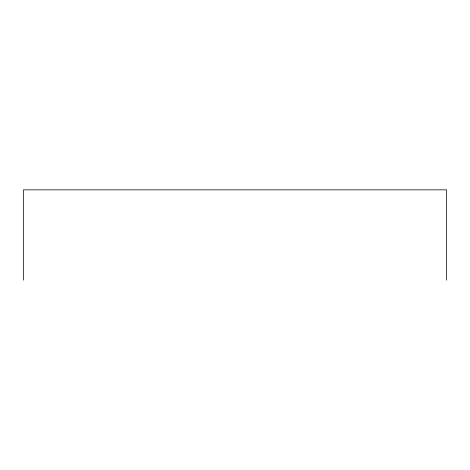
<?xml version="1.0" encoding="UTF-8"?>
<svg xmlns="http://www.w3.org/2000/svg" width="470" height="470" viewBox="0 0 470 470"><rect width="100%" height="100%" fill="white"/><g stroke="black" fill="none" stroke-linecap="round" stroke-linejoin="round"><path stroke-width="0.7" d="M446.5 280.155L446.5 189.845L23.5 189.845L23.5 280.155"/></g></svg>
